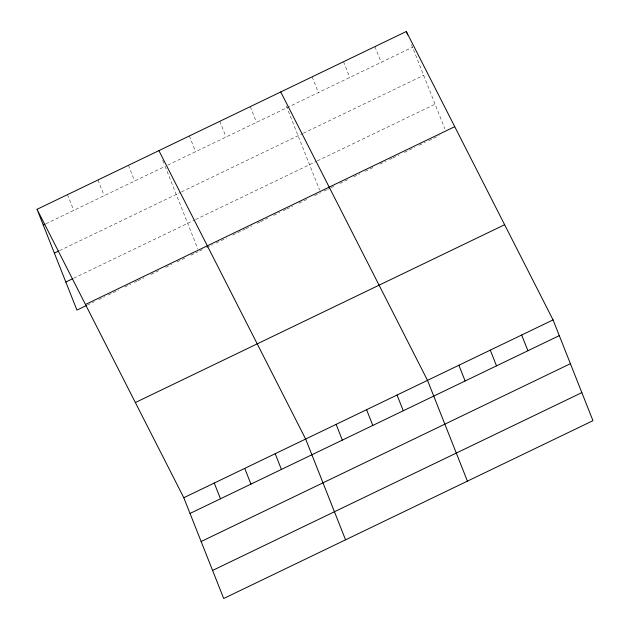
<?xml version="1.0" encoding="UTF-8"?>
<svg xmlns="http://www.w3.org/2000/svg" width="630" height="630" viewBox="0 0 630 630"><rect width="100%" height="100%" fill="white"/><g stroke="black" fill="none" stroke-linecap="round" stroke-linejoin="round"><path stroke-width="0.47" stroke-dasharray="3.15 2.36" d="M45.872 223.792L165.123 166.367L197.757 248.787M167.73 165.107L412.532 47.226M59.598 250.598L180.589 192.339M181.456 191.922L302.455 133.654M303.321 133.237L423.644 75.293M73.655 278.263L194.646 219.996M195.52 219.579L316.52 161.311M317.386 160.894L435.094 104.21M87.381 305.07L94.343 301.715M98.697 299.62L104.793 296.683M108.273 295.005L118.716 289.981M124.811 287.044L130.906 284.114M134.387 282.437L136.994 281.177M137.868 280.76L143.963 277.822M150.924 274.467L159.626 270.278M165.721 267.348L171.809 264.411M177.038 261.899L185.74 257.702M190.961 255.189L197.922 251.835M199.663 251L202.277 249.74M206.632 247.645L212.72 244.708M216.2 243.038L226.65 238.006M232.746 235.069L244.928 229.202M245.794 228.784L251.89 225.847M257.111 223.335L259.725 222.075M260.592 221.658L267.561 218.303M273.648 215.373L279.744 212.436M283.224 210.759L285.839 209.507M286.705 209.081L292.8 206.152M298.896 203.214L308.472 198.607M314.559 195.67L320.654 192.741M324.143 191.055L326.757 189.795M327.632 189.378L330.246 188.118M331.12 187.701L334.601 186.023M339.838 183.503L349.43 178.881M353.784 176.786L359.887 173.841M365.116 171.328L373.842 167.123M379.945 164.186L386.048 161.248M389.537 159.571L392.151 158.311M393.018 157.886L399.121 154.948M404.358 152.428L414.816 147.396M419.178 145.294L425.281 142.356M428.77 140.679L439.228 135.639M411.492 44.604L444.819 128.772M374.913 46.612L381.142 62.346M343.531 61.732L349.76 77.459M312.141 76.844L318.37 92.571M286.288 105.942L319.615 190.102M250.291 106.627L256.512 122.362M219.823 121.299L226.052 137.025M189.362 135.97L195.584 151.696M162.697 160.248L164.43 164.619M128.433 165.312L134.655 181.038M97.965 179.975L104.194 195.709M67.497 194.646L73.726 210.381"/><path stroke-width="0.94" d="M37.036 209.317L406.303 31.5L553.061 319.898L592.964 420.683L223.697 598.5L183.795 497.724L37.036 209.317L76.939 310.102L86.515 305.487M43.265 225.052L45.006 224.209M54.377 253.118L58.732 251.016M65.827 282.035L72.789 278.68M85.467 304.495L454.734 126.669M135.363 402.546L504.63 224.729M183.795 497.724L553.061 319.898M190.024 513.45L559.29 335.632M201.135 541.516L570.402 363.699M212.586 570.433L581.852 392.616M280.752 91.956L427.51 380.363L467.413 481.139M158.894 150.641L305.652 439.039L345.555 539.823M406.303 31.5L407.689 34.996M521.672 335.018L527.901 350.745M490.29 350.13L496.519 365.865M458.9 365.243L465.129 380.977M397.05 395.034L403.271 410.76M366.581 409.705L372.81 425.431M336.121 424.368L342.342 440.102M275.192 453.71L281.413 469.437M244.723 468.381L250.953 484.108M214.255 483.052L220.484 498.779"/></g></svg>
